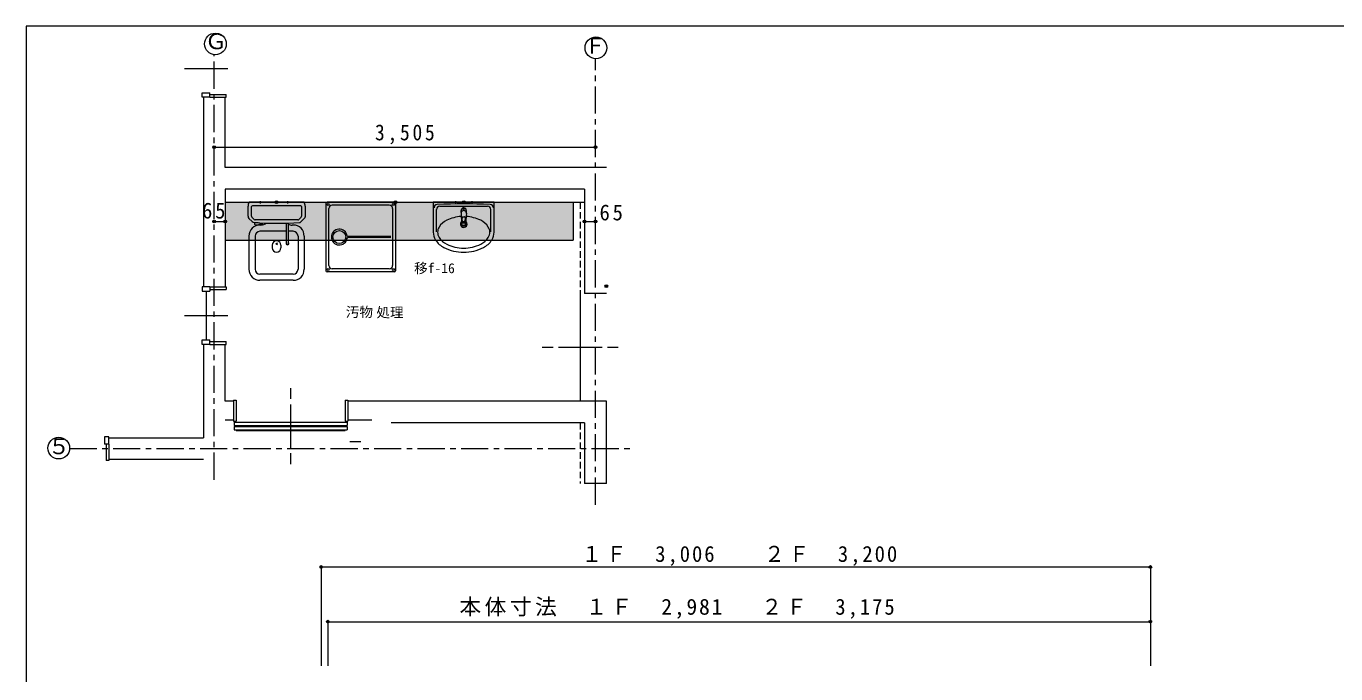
# Model space of a CAD drawing. Units: millimetres at full size, sheet at 1:20, with parts at other scales. Extents: x -4000 to 12875, y -7834 to 2626.
# Drawn here: x -4000 to 817, y 242 to 2626 of the extents above; entities that cross this region are included whole.
import ezdxf
from ezdxf.enums import TextEntityAlignment as Align

# ---------------------------------------------------------------- set-up
doc = ezdxf.new("R2010")
doc.units = ezdxf.units.MM
doc.header["$LTSCALE"] = 20
doc.header["$PDMODE"] = 32
doc.header["$PDSIZE"] = 10
doc.linetypes.add('CHAIN1', pattern=[8, 5, -1, 1, -1])
doc.linetypes.add('DASHED1', pattern=[1.8, 1.2, -0.6])
doc.layers.add('2-0', color=5, linetype='Continuous', lineweight=9)
doc.layers.add('5-0', color=5, linetype='Continuous', lineweight=9)
doc.styles.add('ＭＳ ゴシック', font='')
doc.styles.get('ＭＳ ゴシック').set_extended_font_data('MS Gothic')

msp = doc.modelspace()

# ---------------------------------------------------------------- linework, layer by layer
at = {"layer": '2-0', "color": 7}
for p, q in [((-3999.8, 2626.44), (-3999.8, -2930.16)), ((3876.94, 2626.44), (-3999.8, 2626.44)), ((-2915.19, 635.17), (-2890.19, 635.17)), ((-2915.19, 635.17), (-2915.19, 270.8)), ((-2915.19, 635.17), (134.81, 635.17)), ((-2915.19, 635.17), (-2915.19, 270.8)), ((134.81, 635.17), (134.81, 270.8)), ((-2915.19, 433.81), (-2915.19, 270.8)), ((-2890.19, 433.81), (-2890.19, 270.8)), ((-2890.19, 433.81), (-1217.69, 433.81)), ((-2890.19, 433.81), (134.81, 433.81)), ((-2890.19, 433.81), (-2890.19, 270.8)), ((134.81, 433.81), (134.81, 270.8))]:
    msp.add_line(p, q, dxfattribs=at)
for p in [(-2915.19, 635.17), (134.81, 635.17), (-2890.19, 433.81), (134.81, 433.81)]:
    msp.add_point(p, dxfattribs=at)
at = {"layer": '5-0', "linetype": 'CHAIN1'}
for p, q in [((-3308, 956.22), (-3308, 2521.05)), ((-1906, 864.33), (-1906, 2506.75)), ((-3840.12, 1070.95), (-1770.02, 1070.95))]:
    msp.add_line(p, q, dxfattribs=at)
at = {"layer": '5-0', "color": 2}
for p, q in [((-3418, 2470.95), (-3258, 2470.95)), ((-3352, 2380.95), (-3324, 2380.95)), ((-3324, 2364.95), (-3324, 2380.95)), ((-3352, 1650.95), (-3324, 1650.95)), ((-3338, 1650.95), (-3338, 1470.95)), ((-3324, 1666.95), (-3324, 1650.95)), ((-3418, 1560.95), (-3258, 1560.95)), ((-3352, 1470.95), (-3324, 1470.95)), ((-3324, 1454.95), (-3324, 1470.95)), ((-3696, 1114.95), (-3712, 1114.95)), ((-3712, 1114.95), (-3712, 1086.95)), ((-3696, 1086.95), (-3696, 1114.95)), ((-3696, 1086.95), (-3712, 1086.95))]:
    msp.add_line(p, q, dxfattribs=at)
at = {"layer": '5-0', "color": 7}
for p, q in [((-3348, 2364.95), (-3348, 1666.95)), ((-3308, 2180.92), (-1906, 2180.92)), ((-1988, 1977.95), (-1988, 1837.95)), ((-3308, 1907.27), (-3268, 1907.27)), ((-1946, 1907.27), (-1906, 1907.27)), ((-3268, 1837.95), (-1988, 1837.95)), ((-3348, 1454.95), (-3348, 1110.95)), ((-3696, 1110.95), (-3348, 1110.95))]:
    msp.add_line(p, q, dxfattribs=at)
at = {"layer": '5-0', "color": 4}
for p, q in [((-3324, 2374.95), (-3264, 2374.95)), ((-3268, 1977.95), (-1946, 1977.95)), ((-3324, 1656.95), (-3264, 1656.95)), ((-1962, 1641.95), (-1962, 1245.95)), ((-3324, 1464.95), (-3264, 1464.95)), ((-3324, 1454.95), (-3264, 1454.95)), ((-3264, 1454.95), (-3264, 1464.95)), ((-2102, 1443.95), (-2062, 1443.95)), ((-2042, 1443.95), (-1882, 1443.95)), ((-1862, 1443.95), (-1822, 1443.95)), ((-3027, 1253.95), (-3027, 1293.95)), ((-3237, 1249.95), (-3237, 1171.95)), ((-3237, 1249.95), (-3227, 1249.95)), ((-3227, 1249.95), (-3227, 1171.95)), ((-3027, 1073.95), (-3027, 1233.95)), ((-2827, 1249.95), (-2827, 1171.95)), ((-2827, 1249.95), (-2817, 1249.95)), ((-2817, 1249.95), (-2817, 1171.95)), ((-3237, 1171.95), (-3227, 1171.95)), ((-3235, 1167.95), (-3235, 1155.95)), ((-3235, 1167.95), (-2819, 1167.95)), ((-2827, 1171.95), (-2817, 1171.95)), ((-2819, 1167.95), (-2819, 1155.95)), ((-3235, 1155.95), (-2819, 1155.95)), ((-3235, 1151.95), (-3235, 1139.95)), ((-3235, 1151.95), (-2819, 1151.95)), ((-3235, 1139.95), (-2819, 1139.95)), ((-3227, 1137.95), (-2827, 1137.95)), ((-2819, 1151.95), (-2819, 1139.95)), ((-3706, 1086.95), (-3706, 1026.95)), ((-3696, 1086.95), (-3696, 1026.95)), ((-2769, 1095.95), (-2809, 1095.95)), ((-3696, 1026.95), (-3706, 1026.95)), ((-3027, 1013.95), (-3027, 1053.95))]:
    msp.add_line(p, q, dxfattribs=at)
at = {"layer": '5-0', "color": 3}
for p, q in [((-3268, 2105.95), (-3268, 2364.95)), ((-1866, 2105.95), (-3268, 2105.95)), ((-3268, 2025.95), (-3268, 1666.95)), ((-1946, 2025.95), (-3268, 2025.95)), ((-1946, 2025.95), (-1946, 1641.95)), ((-1866, 1641.95), (-1946, 1641.95)), ((-3268, 1245.95), (-3268, 1454.95)), ((-3237, 1245.95), (-3268, 1245.95)), ((-1866, 1245.95), (-2817, 1245.95)), ((-1866, 941.95), (-1866, 1245.95)), ((-3237, 1175.95), (-3268, 1175.95)), ((-2728, 1175.95), (-2817, 1175.95)), ((-1946, 1165.95), (-2658, 1165.95)), ((-1946, 1165.95), (-1946, 941.95)), ((-3348, 1030.95), (-3696, 1030.95)), ((-1866, 941.95), (-1946, 941.95))]:
    msp.add_line(p, q, dxfattribs=at)
at = {"layer": '5-0'}
for p, q in [((-2977.84, 1977.95), (-3179.84, 1977.95)), ((-3138.84, 1981.95), (-3138.84, 1973.95)), ((-3038.84, 1981.95), (-3038.84, 1973.95)), ((-2645.24, 1977.95), (-2893.24, 1977.95)), ((-2420.69, 1981.95), (-2420.69, 1973.95)), ((-2393.52, 1980.78), (-2387.87, 1975.13)), ((-2387.87, 1980.78), (-2393.52, 1975.13)), ((-2360.69, 1981.95), (-2360.69, 1973.95)), ((-2278.69, 1868.35), (-2278.69, 1977.95)), ((-3183.84, 1926.71), (-3183.84, 1963.87)), ((-3171.04, 1927.26), (-3171.04, 1961.95)), ((-2989.84, 1965.15), (-3167.84, 1965.15)), ((-2986.64, 1961.95), (-2986.64, 1927.26)), ((-2973.84, 1963.87), (-2973.84, 1924.23)), ((-2897.24, 1973.95), (-2897.24, 1725.95)), ((-2886.44, 1745.15), (-2886.44, 1954.75)), ((-2664.44, 1967.15), (-2874.04, 1967.15)), ((-2652.04, 1954.75), (-2652.04, 1745.15)), ((-2641.24, 1973.95), (-2641.24, 1725.95)), ((-2490.69, 1868.75), (-2490.69, 1951.95)), ((-2478.69, 1963.95), (-2302.69, 1963.95)), ((-2400.49, 1938.19), (-2400.49, 1935.73)), ((-2400.49, 1935.73), (-2400.48, 1935.28)), ((-2400.48, 1935.28), (-2400.26, 1929.99)), ((-2400.26, 1929.99), (-2399.16, 1906.26)), ((-2400.09, 1940.77), (-2400.1, 1940.75)), ((-2399.91, 1949.81), (-2400.09, 1947.91)), ((-2400.09, 1940.77), (-2400.09, 1947.91)), ((-2381.13, 1929.99), (-2382.22, 1906.26)), ((-2381.29, 1947.91), (-2381.47, 1949.81)), ((-2381.29, 1947.91), (-2381.29, 1940.74)), ((-2380.9, 1935.28), (-2381.13, 1929.99)), ((-2380.89, 1938.19), (-2380.9, 1935.28)), ((-2290.69, 1868.75), (-2290.69, 1951.95)), ((-3180.56, 1918.79), (-3168.47, 1906.7)), ((-3169.52, 1923.59), (-3161.01, 1915.08)), ((-3159.04, 1895.92), (-3159.23, 1901.91)), ((-3146.84, 1902.32), (-3158.83, 1902.32)), ((-3000.35, 1913.55), (-3157.34, 1913.55)), ((-3146.84, 1894.32), (-3155.84, 1894.32)), ((-3146.84, 1902.32), (-3146.84, 1902.55)), ((-3131.44, 1895.92), (-3143.64, 1895.92)), ((-3136.44, 1893.95), (-3140.04, 1893.95)), ((-3131.04, 1896.31), (-3130.93, 1901.79)), ((-3042.04, 1825.95), (-3042.04, 1901.25)), ((-3035.64, 1825.95), (-3035.64, 1901.45)), ((-3017.64, 1893.95), (-3021.24, 1893.95)), ((-2996.68, 1915.08), (-2988.17, 1923.59)), ((-2990.84, 1905.07), (-2975.37, 1920.55)), ((-2397.73, 1896.5), (-2397.86, 1904.02)), ((-2396.19, 1921.75), (-2396.08, 1918.97)), ((-2395.43, 1902.87), (-2394.17, 1902.78)), ((-2394.76, 1924.03), (-2393.89, 1924.03)), ((-2394.42, 1906.81), (-2392.4, 1906.73)), ((-2386.97, 1906.81), (-2388.99, 1906.73)), ((-2386.63, 1924.03), (-2387.49, 1924.03)), ((-2385.95, 1902.87), (-2387.22, 1902.78)), ((-2385.3, 1919.03), (-2385.92, 1908.09)), ((-2385.19, 1921.75), (-2385.3, 1919.03)), ((-2383.66, 1896.5), (-2383.53, 1904.02)), ((-3180.44, 1853.55), (-3180.44, 1731.15)), ((-3157.64, 1853.55), (-3157.64, 1731.15)), ((-3042.04, 1871.15), (-3140.04, 1871.15)), ((-3017.64, 1871.15), (-3035.64, 1871.15)), ((-3000.04, 1853.55), (-3000.04, 1731.15)), ((-2977.24, 1853.55), (-2977.24, 1731.15)), ((-2659.24, 1851.95), (-2816.41, 1851.95)), ((-2659.24, 1847.95), (-2816.41, 1847.95)), ((-3094.84, 1820.35), (-3094.84, 1809.95)), ((-3076.02, 1827.59), (-3081.67, 1821.93)), ((-3081.67, 1827.59), (-3076.02, 1821.93)), ((-3062.84, 1820.35), (-3062.84, 1809.95)), ((-3017.64, 1713.55), (-3140.04, 1713.55)), ((-3017.64, 1690.75), (-3140.04, 1690.75)), ((-2645.24, 1721.95), (-2893.24, 1721.95)), ((-2664.44, 1732.75), (-2874.04, 1732.75))]:
    msp.add_line(p, q, dxfattribs=at)
at = {"layer": '5-0', "color": 4, "linetype": 'DASHED1'}
for p, q in [((-1962, 1977.95), (-1962, 1631.95)), ((-1962, 1165.95), (-1962, 941.95))]:
    msp.add_line(p, q, dxfattribs=at)
at = {"layer": '5-0', "color": 2}
for points in [[(-3324, 2364.95), (-3352, 2364.95), (-3352, 2380.95)], [(-3324, 1666.95), (-3352, 1666.95), (-3352, 1650.95)], [(-3324, 1454.95), (-3352, 1454.95), (-3352, 1470.95)]]:
    msp.add_lwpolyline(points, dxfattribs=at)
at = {"layer": '5-0', "color": 4}
for points in [[(-3324, 2364.95), (-3264, 2364.95), (-3264, 2374.95)], [(-3324, 1666.95), (-3264, 1666.95), (-3264, 1656.95)]]:
    msp.add_lwpolyline(points, dxfattribs=at)
at = {"layer": '5-0'}
for points in [[(-2278.69, 1977.95), (-2502.69, 1977.95), (-2502.69, 1868.35)], [(-2400.1, 1940.75), (-2400.38, 1939.49), (-2400.49, 1938.19)], [(-2400.13, 1938.45), (-2400.29, 1937.73), (-2400.4, 1936.97), (-2400.48, 1935.28)], [(-2380.89, 1938.19), (-2380.96, 1939.14), (-2381.12, 1940.08), (-2381.37, 1941.03)], [(-2381.26, 1938.45), (-2381.09, 1937.73), (-2380.98, 1936.97), (-2380.92, 1936.15), (-2380.9, 1935.28)], [(-2396.19, 1921.75), (-2396.21, 1922.52), (-2396.17, 1923.01)], [(-2395.66, 1908.31), (-2395.79, 1911.64), (-2396.08, 1918.97)], [(-2385.19, 1921.75), (-2385.18, 1922.52), (-2385.22, 1923.01)]]:
    msp.add_lwpolyline(points, dxfattribs=at)
at = {"layer": '5-0', "color": 7}
for centre in [(-3303.96, 2560.85), (-1904.33, 2546.71), (-3880.07, 1072.86)]:
    msp.add_circle(centre, 40, dxfattribs=at)
at = {"layer": '5-0'}
for centre, radius in [((-3078.84, 1977.95), 0.8), ((-2390.69, 1977.95), 0.8), ((-2888.84, 1969.55), 3.7), ((-2649.64, 1969.55), 3.7), ((-2390.66, 1954.54), 2.72), ((-2848.04, 1849.95), 23.8), ((-2888.84, 1730.35), 3.7), ((-2649.64, 1730.35), 3.7)]:
    msp.add_circle(centre, radius, dxfattribs=at)
for centre, radius, start, end in [((-3157.04, 1963.87), 26.8, 148.293, 180), ((-3000.64, 1963.87), 26.8, 0, 31.70699), ((-2893.24, 1973.95), 4, 90, 180), ((-2645.24, 1973.95), 4, 360, 90), ((-3172.64, 1926.71), 11.2, 180.00099, 225.00099), ((-3167.84, 1961.96), 3.2, 90, 180), ((-3165.84, 1927.27), 5.2, 179.99899, 225), ((-2989.84, 1961.96), 3.2, 0, 90), ((-2991.84, 1927.26), 5.2, 315, 0.0011), ((-2874.04, 1954.75), 12.4, 90, 180), ((-2664.44, 1954.75), 12.4, 360, 90), ((-2487.89, 1957.38), 12, 93.02943, 180), ((-2478.69, 1951.95), 12, 90, 180), ((-2390.69, 120.75), 1851.2, 86.97055, 93.02943), ((-2390.69, 1937.73), 9.89, 19.54572, 162.03549), ((-2388.73, 1946.53), 11.66, 114.73474, 163.65665), ((-2390.61, 1948.8), 8.84, 58.36369, 109.81645), ((-2391.31, 1947.83), 10.03, 11.37642, 57.89348), ((-2302.69, 1951.95), 12, 0, 90), ((-2293.49, 1957.38), 12, 0, 86.97055), ((-3140.04, 1853.55), 40.4, 90, 180), ((-3160.55, 1914.61), 11.2, 224.99899, 266.26999), ((-3078.84, 3168.15), 1267.43, 266.271, 273.83047), ((-3157.34, 1918.76), 5.2, 225, 270), ((-3158.83, 1901.92), 0.4, 90, 181.79099), ((-3155.84, 1898.32), 4, 216.87, 270), ((-3146.84, 1898.32), 4, 270, 323.1301), ((-3136.44, 1924.35), 30.4, 270, 310.62689), ((-3131.44, 1896.32), 0.4, 270, 358.8951), ((-3021.24, 1924.35), 30.4, 241.726, 270), ((-3017.64, 1853.55), 40.4, 0, 90), ((-3000.35, 1918.75), 5.2, 270, 314.99919), ((-2994.52, 1908.75), 5.2, 273.83131, 315), ((-2979.04, 1924.23), 5.2, 315, 359.99889), ((-2848.04, 1849.95), 29.2, 8.62694, 180), ((-2450.69, 1867.55), 36, 147.65198, 180), ((-2423.66, 1850.43), 68, 115.70657, 147.65198), ((-2390.69, 1781.95), 144, 93.72859, 115.70657), ((-2390.69, 1897.95), 12.4, 133.2975, 0), ((-2390.69, 1897.95), 11.7, 136.12448, 43.8755), ((-2395.61, 1906.83), 3.6, 189.10388, 231.27962), ((-2394.08, 1908.85), 6.13, 231.96765, 257.28542), ((-2394.76, 1896.55), 2.97, 181, 261.94341), ((-2394.88, 1922.71), 1.32, 84.64586, 166.84111), ((-2394.21, 1908.25), 1.45, 177.59949, 261.72179), ((-2390.69, 1897.95), 6.5, 220.76065, 319.23933), ((-2390.69, 1925.3), 32, 261.94341, 278.05658), ((-2390.69, 1955.93), 53.27, 266.26253, 273.73746), ((-2390.69, 1974.61), 50.68, 266.37897, 273.62102), ((-2390.69, 1969.02), 62.31, 268.42944, 271.57054), ((-2387.36, 1908.2), 1.44, 285.83846, 355.59404), ((-2386.66, 1922.49), 1.53, 19.63307, 88.87993), ((-2386.62, 1896.55), 2.97, 278.05658, 359), ((-2387.3, 1908.85), 6.13, 282.71457, 308.03233), ((-2385.78, 1906.83), 3.6, 308.72037, 350.8961), ((-2390.69, 1897.95), 12.4, 0, 46.70248), ((-2390.69, 1781.95), 144, 64.29341, 86.27139), ((-2357.73, 1850.43), 68, 32.34801, 64.29341), ((-2330.69, 1867.55), 36, 0, 32.34801), ((-3140.04, 1853.55), 17.6, 90, 180), ((-3078.84, 1820.35), 16, 0, 180), ((-3017.64, 1853.55), 17.6, 0, 90), ((-2848.04, 1849.95), 29.2, 180, 351.37308), ((-2816.41, 1854.75), 2.8, 188.62694, 270), ((-2816.41, 1845.15), 2.8, 90, 171.37308), ((-2448.69, 1868.35), 54, 180, 213.37657), ((-2426.98, 1882.66), 80, 213.37657, 243.02501), ((-2450.69, 1867.55), 36, 180, 212.34801), ((-2423.66, 1884.68), 68, 212.34801, 244.29341), ((-2357.73, 1884.68), 68, 295.70657, 327.65198), ((-2354.41, 1882.66), 80, 296.97498, 326.62341), ((-2330.69, 1867.55), 36, 327.65198, 0), ((-2332.69, 1868.35), 54, 326.62341, 0), ((-3078.84, 1809.95), 16, 180, 0), ((-3038.84, 1825.95), 4.74, 132.46199, 47.53799), ((-3038.84, 1825.95), 3.2, 180, 0), ((-2390.69, 1953.95), 160, 243.02501, 270), ((-2390.69, 1953.15), 144, 244.29341, 270), ((-2390.69, 1953.15), 144, 270, 295.70657), ((-2390.69, 1953.95), 160, 270, 296.97498), ((-2874.04, 1745.15), 12.4, 180, 270), ((-2664.44, 1745.15), 12.4, 270, 360), ((-3140.04, 1731.15), 40.4, 180, 270), ((-3140.04, 1731.15), 17.6, 180, 270), ((-3017.64, 1731.15), 17.6, 270, 0), ((-3017.64, 1731.15), 40.4, 270, 0), ((-2893.24, 1725.95), 4, 180, 270), ((-2645.24, 1725.95), 4, 270, 360)]:
    msp.add_arc(centre, radius, start, end, dxfattribs=at)
at = {"layer": '5-0', "color": 7}
for p in [(-3308, 2180.92), (-1906, 2180.92), (-3308, 1907.27), (-3268, 1907.27), (-1946, 1907.27), (-1906, 1907.27)]:
    msp.add_point(p, dxfattribs=at)
at = {"layer": '5-0'}
for p in [(-3078.84, 1977.95), (-2641.24, 1977.95), (-2390.69, 1977.95)]:
    msp.add_point(p, dxfattribs=at)
at = {"layer": '5-0', "color": 6}
msp.add_point((-1866, 1669.09), dxfattribs=at)
at = {"layer": '5-0', "color": 254}
msp.add_solid([(-3268, 1977.95), (-1988, 1977.95), (-3268, 1837.95), (-1988, 1837.95)], dxfattribs=at)

# ---------------------------------------------------------------- texts
at = {"layer": '2-0', "color": 7, "char_height": 58.65, "attachment_point": 7, "style": 'ＭＳ ゴシック'}
for s, insert in [('\\T1.19;\\W0.95;１Ｆ\u30003,006', (-1957.61, 638.92)), ('\\T1.19;\\W0.95;２Ｆ\u30003,200', (-1285.85, 638.92)), ('\\T1.16;本体寸法\u3000１Ｆ\u30002,981', (-2406.5, 444.29)), ('\\T1.19;\\W0.95;２Ｆ\u30003,175', (-1295.26, 444.29))]:
    msp.add_mtext(s, dxfattribs=dict(at, insert=insert))
at = {"layer": '5-0', "color": 7, "style": 'ＭＳ ゴシック'}
for s, p in [('Ｇ', (-3342.35, 2524)), ('Ｆ', (-1945.99, 2508.08)), ('５', (-3919.06, 1032.68))]:
    msp.add_text(s, height=58.65, dxfattribs=at).set_placement(p, align=Align.BOTTOM_LEFT)
at = {"layer": '5-0', "color": 4, "style": 'ＭＳ ゴシック'}
for s, p in [('移f-16', (-2573.03, 1706.02)), ('汚物', (-2824.23, 1544.68)), ('処理', (-2711.76, 1543.25))]:
    msp.add_text(s, height=36.66, dxfattribs=at).set_placement(p, align=Align.BOTTOM_LEFT)
at = {"layer": '5-0', "color": 7, "char_height": 58.65, "attachment_point": 7, "style": 'ＭＳ ゴシック'}
for s, insert in [('\\T1.28;\\W0.9;3,505', (-2717, 2190.92)), ('\\T1.27;\\W0.95;65', (-3353, 1917.27)), ('\\T1.27;\\W0.95;65', (-1891.18, 1910.45))]:
    msp.add_mtext(s, dxfattribs=dict(at, insert=insert))

doc.saveas('drawing.dxf')
